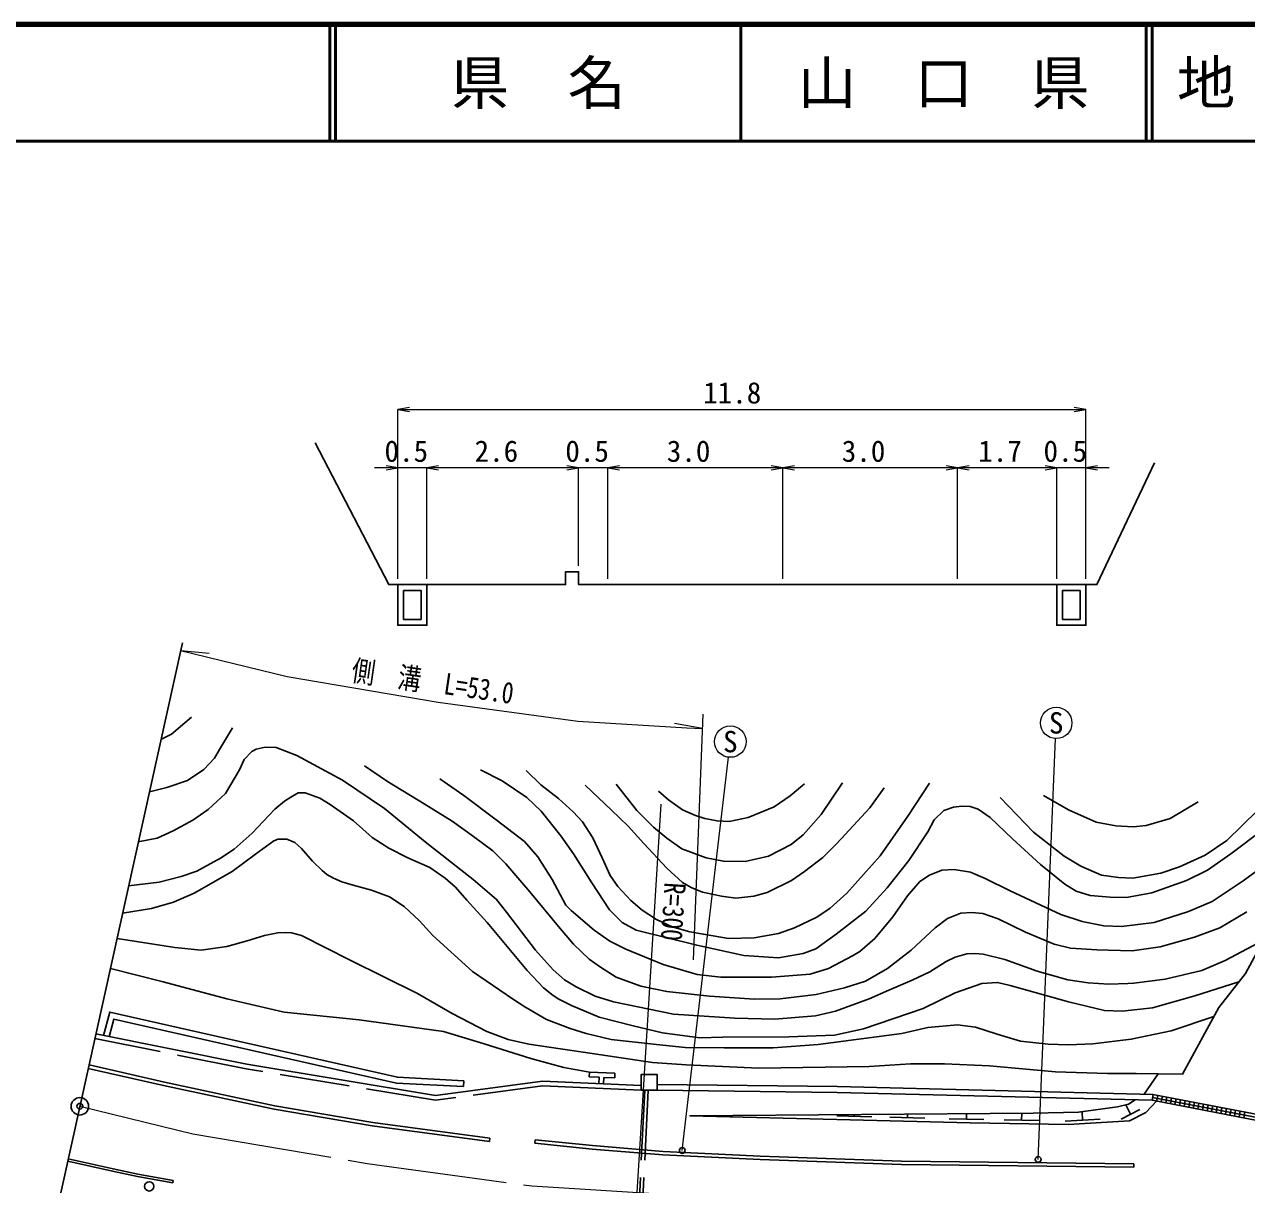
# Model space of a CAD drawing. Units: millimetres at full size, sheet at 1:1000, with parts at other scales. Extents: x 40000 to 680000, y 20000 to 380000.
# Drawn here: x 271567 to 376348, y 280562 to 380000 of the extents above; entities that cross this region are included whole.
import ezdxf
from ezdxf.enums import TextEntityAlignment as Align

# ---------------------------------------------------------------- set-up
doc = ezdxf.new("R2010")
doc.units = ezdxf.units.MM
doc.header["$LTSCALE"] = 1000
doc.header["$PDMODE"] = 32
doc.header["$PDSIZE"] = 500
doc.linetypes.add('CHAIN', pattern=[18.5, 12, -1.5, 3.5, -1.5])
doc.linetypes.add('DASHED', pattern=[7.5, 6, -1.5])
for name, color, linetype, lineweight in [('M-BGD', 7, 'Continuous', 25), ('M-BMK', 2, 'CHAIN', 13), ('M-BMK-OTRS', 5, 'Continuous', 25), ('M-BMK-SRVR', 3, 'Continuous', 25), ('M-STR-HTXT', 7, 'Continuous', 13), ('M-STR-STRC', 7, 'Continuous', 25), ('M-TTL', 2, 'Continuous', 140), ('M-TTL-LINE', 7, 'Continuous', 50)]:
    doc.layers.add(name, color=color, linetype=linetype, lineweight=lineweight)
doc.layers.add('M-OTRS', color=6, linetype='Continuous')
doc.layers.add('M-TTL-TXT', color=7, linetype='Continuous')
doc.styles.add('ＭＳ ゴシック', font='')
doc.styles.get('ＭＳ ゴシック').set_extended_font_data('MS Gothic')

# ---------------------------------------------------------------- blocks, each defined once
blk = doc.blocks.new('open_arrow')
at = {"color": 0, "linetype": 'Continuous', "lineweight": -2}
blk.add_lwpolyline([(7.5, 1.25), (0, 0), (7.5, -1.25)], dxfattribs=at)

msp = doc.modelspace()

# ---------------------------------------------------------------- linework, layer by layer
at = {"layer": 'M-BGD'}
for p, q in [((309221, 288963), (309247, 289462)), ((324474, 289043), (315972, 289414)), ((319999, 289805), (320017, 290205)), ((319999, 289805), (320842, 289769)), ((320017, 290205), (322195, 290110)), ((320842, 289769), (320817, 289203)), ((321241, 289751), (321217, 289185)), ((321241, 289751), (322177, 289710)), ((322177, 289710), (322195, 290110)), ((324456, 288644), (315989, 289013)), ((368247, 287792), (368341, 288283)), ((368734, 288208), (368640, 287717)), ((366408, 286582), (365993, 287390)), ((368294, 288037), (379284, 285928)), ((369127, 288132), (369033, 287641)), ((369520, 288057), (369426, 287566)), ((369913, 287981), (369818, 287490)), ((370306, 287906), (370211, 287415)), ((370698, 287831), (370604, 287340)), ((371091, 287755), (370997, 287264)), ((371484, 287680), (371390, 287189)), ((371877, 287604), (371783, 287113)), ((372270, 287529), (372175, 287038)), ((372662, 287454), (372568, 286963)), ((373055, 287378), (372961, 286887)), ((373448, 287303), (373354, 286812)), ((373841, 287227), (373747, 286736)), ((374234, 287152), (374140, 286661)), ((341215, 286448), (344214, 286373)), ((342715, 286411), (342719, 286567)), ((345772, 286333), (348771, 286258)), ((347272, 286296), (347279, 286599)), ((350836, 286201), (353835, 286135)), ((352335, 286168), (352346, 286636)), ((355566, 286109), (358565, 286057)), ((357066, 286083), (357076, 286669)), ((360793, 285998), (363787, 286179)), ((362290, 286089), (362246, 286817)), ((365608, 286171), (367209, 286993)), ((374627, 287077), (374532, 286585)), ((375019, 287001), (374925, 286510)), ((375412, 286926), (375318, 286435)), ((375805, 286850), (375711, 286359)), ((376198, 286775), (376104, 286284)), ((311427, 284245), (311467, 284542)), ((315315, 284107), (315345, 284405)), ((366675, 282047), (366679, 282347)), ((284276, 280718), (284312, 280915))]:
    msp.add_line(p, q, dxfattribs=at)
at = {"layer": 'M-BGD', "linetype": 'DASHED'}
for p, q in [((324749, 288644), (323988, 273266)), ((325049, 288644), (324287, 273242))]:
    msp.add_line(p, q, dxfattribs=at)
at = {"layer": 'M-BGD'}
for points in [[(368449, 342425), (363519, 331991), (319078, 331991), (319078, 333095), (317959, 333095), (317959, 331991), (302804, 331991), (296488, 344146)], [(306078, 331991), (306078, 328498), (303573, 328498), (303573, 331991)], [(360078, 331991), (360078, 328498), (362578, 328498), (362578, 331991)], [(282279, 314214), (283766, 314604), (285554, 315202), (286937, 316126), (287855, 317113), (288287, 317842), (289400, 319720)], [(283271, 318702), (284164, 319174), (285883, 320616)], [(281330, 309925), (282945, 310259), (284320, 310882), (286010, 311799), (287315, 312703), (288797, 314092), (290015, 316104), (290415, 317005), (291052, 317695), (291444, 317887), (292207, 318063), (293161, 318021), (294920, 317347), (298834, 315226), (302448, 312785), (305915, 309951), (310029, 306724), (312049, 305003), (312887, 303912), (315378, 300644), (316886, 298975), (317880, 298111), (318884, 297498), (320502, 296703), (322073, 296218), (327211, 295172), (332469, 294835), (335916, 294744), (339378, 295034), (341114, 295431), (343993, 296489), (345668, 297222), (347681, 298086), (349206, 298782), (350587, 299682), (351355, 300061), (352361, 300325), (353055, 300376), (353756, 300306), (355612, 299848), (358391, 298866), (361023, 298110), (362768, 297855), (364533, 297741), (366162, 297786), (366675, 297813), (369366, 298161), (372526, 298911), (374524, 299755), (377797, 301501)], [(300718, 316451), (302699, 315097), (305831, 313184), (308237, 311709), (310062, 310394), (311737, 309153), (312854, 308048), (314896, 305649), (317512, 302504), (318655, 301175), (319980, 299887), (320949, 299192), (322294, 298343), (324413, 297579), (326640, 297111), (330288, 296721), (334164, 296445), (336374, 296486), (339435, 296841), (341886, 297422), (343680, 297989), (345550, 299089), (347580, 300648), (349643, 302572), (350709, 303373), (351859, 303827), (352796, 303889), (353743, 303797), (355039, 303330), (357383, 302202), (359857, 301157), (361256, 300818), (363513, 300676), (366548, 300587), (368927, 300927), (371888, 301766), (374044, 302563), (376366, 303942)], [(310658, 316121), (312523, 315177), (314645, 313747), (315880, 312562), (317548, 310466), (318650, 308904), (320215, 306428), (321733, 304118), (322814, 303031), (324017, 302376), (329214, 301069), (333254, 300202), (336210, 299983), (338338, 300377), (339420, 300767), (341164, 302012), (343706, 304000), (345524, 306000), (347388, 308340), (349007, 310799), (349566, 311827), (350391, 312613), (351215, 312906), (351923, 312982), (352649, 312970), (353350, 312737), (354353, 312023), (356292, 310195), (358691, 308009), (360775, 306321), (361739, 305717), (362948, 305347), (364668, 305189), (366054, 305181), (368224, 305568), (371212, 306631), (373013, 307521), (375009, 308905), (377758, 310999)], [(314580, 316058), (315830, 314815), (317351, 313640), (318612, 312500), (319417, 311641), (320296, 310274), (321090, 308555), (321797, 307066), (322439, 306104), (323563, 304920), (324532, 304089), (325769, 303291), (327091, 302651), (328611, 302226), (329775, 302015), (331939, 301656), (334131, 301699), (336216, 302078), (337576, 302576), (339516, 303494), (340635, 304249), (342080, 305536), (344930, 308744), (347317, 312140), (349150, 314959)], [(307180, 315334), (309249, 313913), (312003, 311831), (314428, 309957), (315592, 308661), (316813, 306710), (317997, 304515), (318439, 304059), (320419, 302373), (321746, 301434), (323128, 300747), (326331, 299411), (329250, 298564), (331262, 298328), (335615, 298327), (338931, 298607), (340493, 299075), (342557, 300156), (343204, 300539), (344470, 301645), (346012, 303509), (347284, 305313), (348336, 306540), (349156, 307092), (350212, 307516), (351293, 307559), (352679, 307334), (353926, 306809), (356075, 305725), (360429, 303714), (362252, 303102), (364123, 302751), (365621, 302673), (368434, 303014), (371360, 303955), (373390, 304835), (376054, 306588), (378084, 308076)], [(319655, 314801), (321904, 312644), (323339, 311286), (324681, 309790), (326656, 307687), (327995, 306442), (328724, 306027), (329694, 305630), (331343, 305268), (332552, 305115), (334094, 305281), (335253, 305599), (337332, 306622), (338448, 307394), (340017, 308600), (341228, 309787), (344062, 312851), (345287, 314554)], [(322306, 314871), (324060, 312619), (325511, 311208), (326649, 310245), (327927, 309352), (330006, 308564), (331490, 308269), (333370, 308241), (335348, 308720), (337292, 309717), (338331, 310542), (339887, 312278), (341704, 314984)], [(325930, 314282), (326773, 313539), (327983, 312691), (329103, 312209), (329894, 311948), (330948, 311728), (331999, 311693), (333608, 312019), (335847, 312950), (337221, 313874), (338436, 314897)], [(280501, 306175), (283116, 306473), (285012, 306971), (286350, 307431), (288380, 308530), (289550, 309307), (291092, 310682), (293032, 312725), (293850, 313429), (294398, 313776), (295042, 314125), (295646, 314125), (296880, 313694), (297766, 313129), (299786, 311730), (301391, 310324), (302817, 309393), (304436, 308580), (306310, 307729), (307629, 306828), (308525, 306039), (309510, 304943), (311231, 303021), (314659, 298916), (316056, 297424), (316899, 296778), (317375, 296463), (318460, 295911), (320839, 294911), (323754, 294171), (326286, 293579), (329487, 293133), (331451, 293186), (337094, 293220), (341019, 293369), (343498, 293903), (348607, 295653), (351374, 297000), (353642, 297802), (355000, 297887), (356094, 297634), (361086, 296212), (364156, 295478), (365687, 295438), (368290, 295708), (371910, 296742), (375686, 297932)], [(355230, 313741), (358090, 310775), (360707, 308697), (362152, 307861), (363924, 307083), (365364, 306886), (366603, 306827), (369009, 307262), (370605, 307797), (372809, 308804), (374650, 310047), (377278, 312620)], [(358945, 313915), (361083, 312673), (363451, 311635), (365142, 311298), (366614, 311232), (367732, 311339), (369810, 311937), (372195, 313376)], [(367564, 288309), (368775, 290042), (370846, 290025), (373959, 295737), (376256, 298656), (381521, 308378), (382116, 309700), (382969, 312838)], [(373536, 294961), (369876, 293749), (366462, 293010), (363154, 292619), (361068, 292546), (359341, 292586), (356959, 292863), (354969, 293461), (353119, 294049), (351570, 294243), (349026, 294020), (346790, 293508), (339624, 292558), (335762, 292268), (331556, 292279), (328209, 292316), (325752, 292560), (321882, 292996), (319731, 293496), (318368, 293931), (316314, 294715), (314472, 295802), (313504, 296428), (309990, 298817), (306591, 301913), (305427, 303153), (304116, 304390), (302864, 305216), (301329, 305796), (299753, 306224), (298779, 306496), (298063, 306814), (297490, 307149), (297100, 307473), (296270, 308295), (295327, 309363), (294744, 309893), (294061, 310175), (293311, 310175), (292955, 310019), (291387, 308890), (289376, 307403), (286123, 305535), (284355, 304754), (282455, 304212), (279985, 303838)], [(279503, 301661), (284474, 300888), (286716, 300643), (288928, 300961), (290676, 301459), (292138, 301896), (293279, 302136), (293963, 302181), (294477, 302133), (295333, 301920), (299497, 299804), (305255, 296932), (308236, 295219), (311220, 293669), (313039, 292995), (314809, 292597), (320252, 291787), (325424, 291020), (328307, 290823), (334523, 290547), (343977, 290690), (347536, 290900), (350439, 290902), (354304, 290742), (359972, 290228), (364421, 290072), (366894, 290073), (368775, 290042)], [(278934, 299086), (283457, 297944), (288906, 296470), (293822, 295352), (300271, 294689), (307496, 293689), (310992, 292613), (314987, 291359), (317815, 290606), (320017, 290205)], [(278350, 293344), (278883, 295343), (303540, 289763), (309247, 289462)], [(278834, 293215), (279242, 294749), (303471, 289266), (309221, 288963)], [(315972, 289414), (306807, 288200), (290642, 290880), (277694, 293475)], [(277040, 290518), (283499, 289049), (292971, 287027), (301382, 285593), (311427, 284245)], [(277104, 290811), (283563, 289342), (293028, 287322), (301427, 285890), (311467, 284542)], [(325814, 289144), (341265, 288965), (368301, 288291), (379392, 286162)], [(325814, 288644), (341256, 288466), (368247, 287792), (379177, 285694)], [(368640, 287717), (367708, 286749), (366309, 286030), (361049, 285713), (352659, 285860), (328620, 286466), (358039, 286676), (361953, 286779), (365275, 287211), (366230, 287449), (366810, 287828)], [(315315, 284107), (320242, 283604), (326307, 283098), (334640, 282707), (346757, 282270), (366675, 282047)], [(315345, 284405), (320269, 283903), (326327, 283398), (334652, 283006), (346764, 282570), (366679, 282347)], [(275280, 282558), (279130, 281706), (281257, 281263), (284276, 280718)], [(275323, 282753), (279172, 281901), (281295, 281459), (284312, 280915)]]:
    msp.add_lwpolyline(points, dxfattribs=at)
for points in [[(304073, 331491), (304073, 328998), (305578, 328998), (305578, 331491)], [(362078, 331491), (360578, 331491), (360578, 328998), (362078, 328998)], [(324456, 288644), (325814, 288644), (325814, 290000), (324456, 290000)]]:
    msp.add_lwpolyline(points, close=True, dxfattribs=at)
at = {"layer": 'M-BGD', "linetype": 'DASHED'}
msp.add_lwpolyline([(315989, 289013), (306801, 287796), (290569, 290487), (277607, 293085)], dxfattribs=at)
at = {"layer": 'M-BMK'}
msp.add_lwpolyline([(276322, 287273), (286008, 284924), (300965, 282368), (315077, 280447), (326462, 279740), (350359, 278966), (364392, 278800), (375284, 278959), (475192, 279785), (575116, 280286)], dxfattribs=at)
at = {"layer": 'M-BMK-OTRS'}
msp.add_line((267375, 246804), (285108, 327009), dxfattribs=at)
at = {"layer": 'M-BMK-SRVR'}
msp.add_circle((276322, 287273), 750, dxfattribs=at)
at = {"layer": 'M-OTRS'}
msp.add_point((276322, 287273), dxfattribs=at)
at = {"layer": 'M-STR-HTXT'}
for p, q in [((303573, 346991), (362578, 346991)), ((303573, 332491), (303573, 346991)), ((362578, 332491), (362578, 346991)), ((308078, 341991), (301573, 341991)), ((319078, 341991), (306078, 341991)), ((306078, 332491), (306078, 341991)), ((323578, 341991), (317078, 341991)), ((319078, 333595), (319078, 341991)), ((336578, 341991), (321578, 341991)), ((321578, 332491), (321578, 341991)), ((351578, 341991), (336578, 341991)), ((336578, 332491), (336578, 341991)), ((360078, 341991), (351578, 341991)), ((351578, 332491), (351578, 341991)), ((364578, 341991), (358078, 341991)), ((360078, 332491), (360078, 341992)), ((284959, 326338), (287402, 326097)), ((328944, 299832), (329755, 320894)), ((329707, 319655), (327288, 320076)), ((358486, 282717), (359972, 318786)), ((327969, 283483), (331932, 317191)), ((326130, 313178), (324061, 279889))]:
    msp.add_line(p, q, dxfattribs=at)
msp.add_lwpolyline([(284959, 326338), (294100, 324121), (307033, 321911), (319020, 320279), (328350, 319699), (329707, 319655)], dxfattribs=at)
for centre in [(360027, 320134), (332090, 318532)]:
    msp.add_circle(centre, 1350, dxfattribs=at)
at = {"layer": 'M-STR-STRC'}
for centre, radius in [((327969, 283483), 250), ((358486, 282717), 250), ((282265, 280407), 400)]:
    msp.add_circle(centre, radius, dxfattribs=at)
at = {"layer": 'M-TTL'}
msp.add_line((680000, 380000), (40000, 380000), dxfattribs=at)
at = {"layer": 'M-TTL-LINE'}
for p, q in [((297750, 380000), (297750, 370000)), ((298250, 380000), (298250, 370000)), ((333000, 380000), (333000, 370000)), ((367750, 380000), (367750, 370000)), ((368250, 380000), (368250, 370000)), ((40000, 370000), (680000, 370000))]:
    msp.add_line(p, q, dxfattribs=at)

# ---------------------------------------------------------------- block references
at = {"layer": 'M-STR-HTXT', "xscale": 133, "yscale": 133}
for p in [(303573, 346991), (306078, 341991), (306078, 341991), (321578, 341991), (321578, 341991), (336578, 341991), (351578, 341991), (362578, 341991)]:
    msp.add_blockref('open_arrow', p, dxfattribs=at)
at = {"layer": 'M-STR-HTXT', "xscale": 133, "yscale": 133, "rotation": 180}
for p in [(362578, 346991), (303573, 341991), (319078, 341991), (319078, 341991), (336578, 341991), (351578, 341991), (360078, 341991), (360078, 341991)]:
    msp.add_blockref('open_arrow', p, dxfattribs=at)

# ---------------------------------------------------------------- texts
at = {"layer": 'M-STR-HTXT', "style": 'ＭＳ ゴシック'}
for s, p in [('11.8', (332249, 348428)), ('0.5', (304308, 343428)), ('2.6', (312029, 343428)), ('0.5', (319810, 343428)), ('3.0', (328509, 343428)), ('3.0', (343509, 343428)), ('1.7', (355215, 343428)), ('0.5', (360810, 343429)), ('S', (360027, 320134)), ('S', (332090, 318532))]:
    msp.add_text(s, height=1833, dxfattribs=at).set_placement(p, align=Align.MIDDLE_CENTER)
at = {"layer": 'M-STR-HTXT', "style": 'ＭＳ ゴシック', "width": 0.8}
for s, rotation, p in [('側\u3000溝\u3000L=53.0', 351.729, (306363, 322215)), ('R=300', 266.444, (325750, 304037))]:
    msp.add_text(s, height=1833, rotation=rotation, dxfattribs=at).set_placement(p, align=Align.BOTTOM_CENTER)
at = {"layer": 'M-TTL-TXT', "style": 'ＭＳ ゴシック'}
for s, p in [('県\u3000名', (315625, 375000)), ('山\u3000口\u3000県', (350375, 375000))]:
    msp.add_text(s, height=3666, dxfattribs=at).set_placement(p, align=Align.MIDDLE_CENTER)
msp.add_text('地 名', height=3666, dxfattribs=at).set_placement((370380, 375000), align=Align.MIDDLE_LEFT)

doc.saveas('drawing.dxf')
